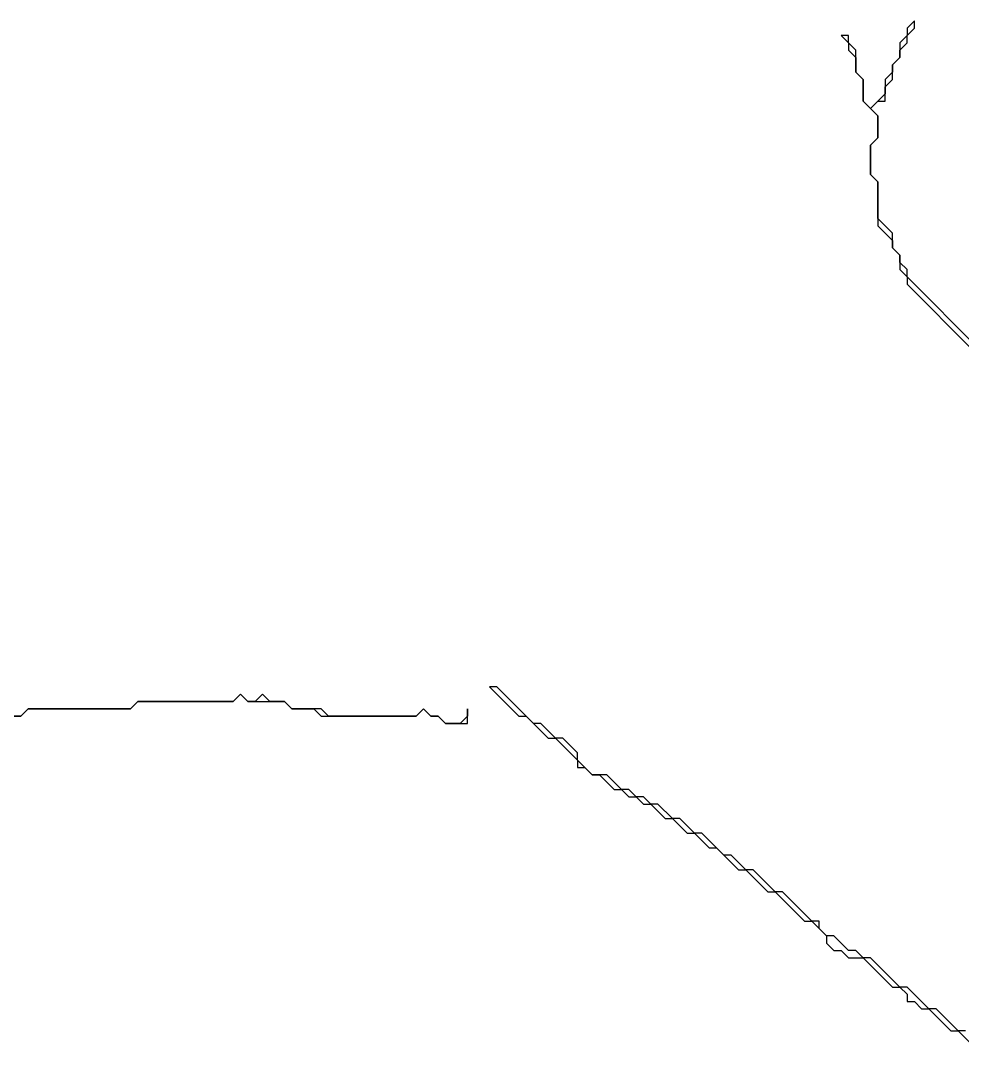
# Model space of a CAD drawing. Header units: metres. Extents: x 0 to 1000, y 0 to 1405.
# Drawn here: x 612.75 to 644.88, y 848 to 883.5 of the extents above; entities that cross this region are included whole.
import ezdxf

# ---------------------------------------------------------------- set-up
doc = ezdxf.new("R2010")
doc.units = ezdxf.units.M

msp = doc.modelspace()

# ---------------------------------------------------------------- linework, layer by layer
for points in [[(645.5, 872.25), (643, 874.75), (643, 875), (642.75, 875.25), (642.75, 875.5), (642.5, 875.75), (642.5, 876.25), (642, 876.75), (642, 878), (641.75, 878.25), (641.75, 879.25), (642, 879.5), (642, 880.25), (641.75, 880.5), (642, 880.75), (642.25, 880.75), (642.25, 881.25), (642.5, 881.5), (642.5, 882), (642.75, 882.25), (642.75, 882.5), (643, 882.75), (643, 883), (643.25, 883.25), (643.25, 883.5), (643, 883.25), (643, 883), (642.75, 882.75), (642.75, 882.25), (642.5, 882), (642.5, 881.75), (642.25, 881.5), (642.25, 881), (641.75, 880.5), (641.5, 880.75), (641.5, 881.5), (641.25, 881.75), (641.25, 882.5), (641, 882.75), (641, 883), (640.75, 883), (641, 882.75), (641, 882.5), (641.25, 882.25), (641.25, 881.75), (641.5, 881.5), (641.5, 880.75), (642, 880.25), (642, 879.5), (641.75, 879.25), (641.75, 878.25), (642, 878), (642, 876.5), (642.5, 876), (642.5, 875.75), (642.75, 875.5), (642.75, 875), (643, 874.75), (643, 874.5), (645.25, 872.25)], [(645, 849), (644.75, 849), (644, 849.75), (643.75, 849.75), (643, 850.5), (642.75, 850.5), (641.75, 851.5), (641.5, 851.5), (641.25, 851.75), (641, 851.75), (640.5, 852.25), (640.25, 852.25), (640, 852.5), (640, 852.75), (639.75, 852.75), (638.75, 853.75), (638.5, 853.75), (637.75, 854.5), (637.5, 854.5), (637, 855), (636.75, 855), (636, 855.75), (635.75, 855.75), (635.25, 856.25), (635, 856.25), (634.5, 856.75), (634.25, 856.75), (634, 857), (633.75, 857), (633.5, 857.25), (633.25, 857.25), (632.75, 857.75), (632.25, 857.75), (631.75, 858.25), (631.75, 858.5), (631.25, 859), (631, 859), (630.5, 859.5), (630.25, 859.5), (629, 860.75), (628.75, 860.75), (629.75, 859.75), (630, 859.75), (630.75, 859), (631, 859), (631.75, 858.25), (631.75, 858), (632, 858), (632.25, 857.75), (632.5, 857.75), (633, 857.25), (633.25, 857.25), (633.5, 857), (633.75, 857), (634, 856.75), (634.25, 856.75), (634.75, 856.25), (635, 856.25), (635.5, 855.75), (635.75, 855.75), (636.25, 855.25), (636.5, 855.25), (637.25, 854.5), (637.5, 854.5), (638.25, 853.75), (638.5, 853.75), (639.5, 852.75), (639.75, 852.75), (640.25, 852.25), (640.25, 852), (640.5, 851.75), (640.75, 851.75), (641, 851.5), (641.5, 851.5), (642.5, 850.5), (642.75, 850.5), (643, 850.25), (643, 850), (643.25, 850), (643.5, 849.75), (643.75, 849.75), (644.5, 849), (644.75, 849), (645.75, 848)], [(608.25, 859.75), (612.75, 859.75), (613, 860), (616.5, 860), (616.75, 860.25), (620, 860.25), (620.25, 860.5), (620.5, 860.25), (621.75, 860.25), (622, 860), (622.75, 860), (623, 859.75), (626.25, 859.75), (626.5, 860), (626.75, 859.75), (627, 859.75), (627.25, 859.5), (628, 859.5), (628, 860), (628, 859.75), (627.75, 859.5), (627.25, 859.5), (627, 859.75), (626.75, 859.75), (626.5, 860), (626.25, 859.75), (623.25, 859.75), (623, 860), (622, 860), (621.75, 860.25), (621.25, 860.25), (621, 860.5), (620.75, 860.25), (620.5, 860.25), (620.25, 860.5), (620, 860.25), (616.75, 860.25), (616.5, 860), (613, 860), (612.75, 859.75), (608.25, 859.75)]]:
    msp.add_lwpolyline(points)

doc.saveas('drawing.dxf')
